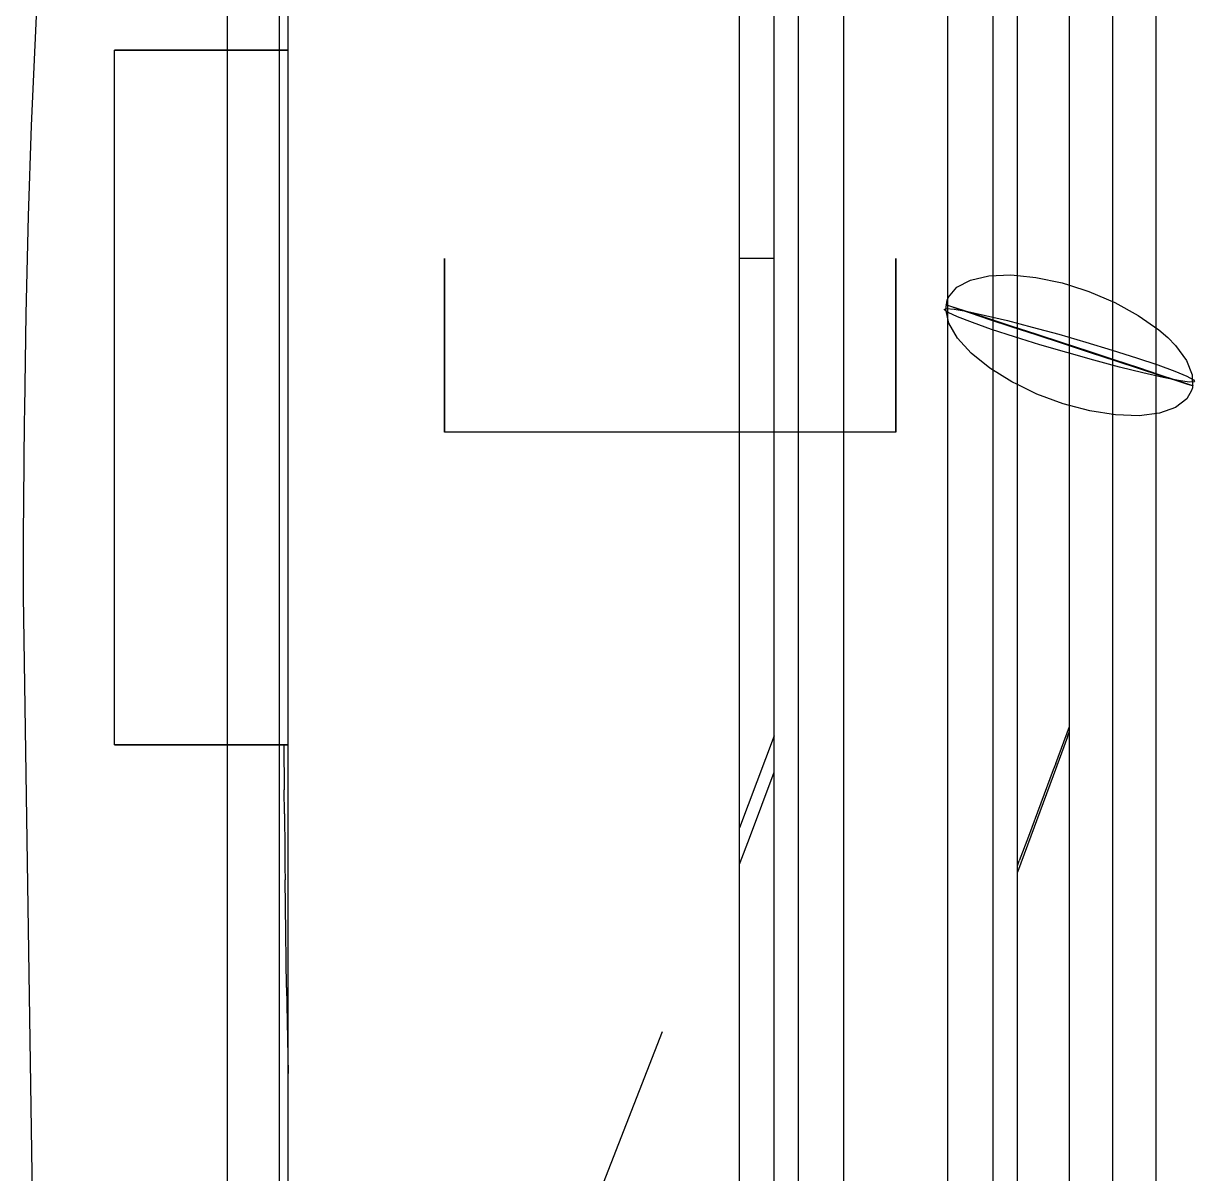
# Model space of a CAD drawing. Header units: millimetres. Extents: x -808 to -5, y -418 to 283.
# Drawn here: x -750.69 to -743.27, y 38.84 to 46.12 of the extents above; entities that cross this region are included whole.
import ezdxf

# ---------------------------------------------------------------- set-up
doc = ezdxf.new("R2010")
doc.units = ezdxf.units.MM
doc.layers.add('HIDDEN', color=8, linetype='Continuous')
doc.layers.add('VISIBLE', color=7, linetype='Continuous')

msp = doc.modelspace()

# ---------------------------------------------------------------- linework, layer by layer
at = {"layer": 'HIDDEN'}
for points in [[(-744.0661, 31.32), (-744.0661, 56.84)], [(-744.0661, 31.32), (-744.0661, 56.84)], [(-744.0661, 31.32), (-744.0661, 56.84)], [(-743.7911, 31.65), (-743.7911, 56.51)], [(-743.7911, 31.65), (-743.7911, 56.51)], [(-743.7911, 31.65), (-743.7911, 56.51)], [(-743.7911, 31.65), (-743.7911, 56.51)], [(-745.9361, 31.1), (-745.9361, 56.4)], [(-745.9361, 31.1), (-745.9361, 56.4)], [(-745.9361, 31.1), (-745.9361, 56.4)], [(-745.7821, 31.1), (-745.7821, 56.4)], [(-745.7821, 31.1), (-745.7821, 56.4)], [(-745.7821, 31.1), (-745.7821, 56.4)], [(-745.7821, 31.1), (-745.7821, 56.4)], [(-745.7821, 31.1), (-745.7821, 56.4)], [(-745.7821, 31.1), (-745.7821, 56.4)], [(-745.7821, 31.1), (-745.7821, 56.4)], [(-745.7821, 31.1), (-745.7821, 56.4)], [(-745.7821, 31.1), (-745.7821, 56.4)], [(-745.7821, 31.1), (-745.7821, 56.4)], [(-745.7821, 31.1), (-745.7821, 56.4)], [(-745.7821, 31.1), (-745.7821, 56.4)], [(-745.7821, 31.1), (-745.7821, 56.4)], [(-745.7821, 31.1), (-745.7821, 56.4)], [(-745.7821, 31.1), (-745.7821, 56.4)], [(-745.7821, 31.1), (-745.7821, 56.4)], [(-745.7821, 31.1), (-745.7821, 56.4)], [(-745.7821, 31.1), (-745.7821, 56.4)], [(-745.7821, 31.1), (-745.7821, 56.4)], [(-745.7821, 31.1), (-745.7821, 56.4)], [(-745.4961, 31.1), (-745.4961, 56.4)], [(-745.4961, 31.1), (-745.4961, 56.4)], [(-744.8361, 31.1), (-744.8361, 56.4)], [(-744.8361, 31.1), (-744.8361, 56.4)], [(-744.5501, 31.1), (-744.5501, 56.4)], [(-744.5501, 31.1), (-744.5501, 56.4)], [(-744.5501, 31.1), (-744.5501, 56.4)], [(-744.5501, 31.1), (-744.5501, 56.4)], [(-744.5501, 31.1), (-744.5501, 56.4)], [(-744.5501, 31.1), (-744.5501, 56.4)], [(-744.5501, 31.1), (-744.5501, 56.4)], [(-744.5501, 31.1), (-744.5501, 56.4)], [(-744.5501, 31.1), (-744.5501, 56.4)], [(-744.5501, 31.1), (-744.5501, 56.4)], [(-744.5501, 31.1), (-744.5501, 56.4)], [(-744.5501, 31.1), (-744.5501, 56.4)], [(-744.5501, 31.1), (-744.5501, 56.4)], [(-744.5501, 31.1), (-744.5501, 56.4)], [(-744.5501, 31.1), (-744.5501, 56.4)], [(-744.5501, 31.1), (-744.5501, 56.4)], [(-744.5501, 31.1), (-744.5501, 56.4)], [(-744.5501, 31.1), (-744.5501, 56.4)], [(-744.5501, 31.1), (-744.5501, 56.4)], [(-744.5501, 31.1), (-744.5501, 56.4)], [(-744.3961, 31.1), (-744.3961, 56.4)], [(-744.3961, 31.1), (-744.3961, 56.4)], [(-744.3961, 31.1), (-744.3961, 56.4)], [(-743.5161, 31.98), (-743.5161, 56.18)], [(-743.5161, 31.98), (-743.5161, 56.18)], [(-743.5161, 31.98), (-743.5161, 56.18)], [(-743.5161, 31.98), (-743.5161, 56.18)], [(-749.0161, 33.3), (-749.0161, 54.2)], [(-746.1561, 33.3), (-746.1561, 54.2)], [(-749.4011, 34.4), (-749.4011, 53.1)], [(-749.0711, 34.4), (-749.0711, 53.1)], [(-750.1001, 45.95), (-750.1161, 45.95)], [(-750.0531, 45.95), (-750.1001, 45.95)], [(-749.9778, 45.95), (-750.0531, 45.95)], [(-749.8785, 45.95), (-749.9778, 45.95)], [(-749.7611, 45.95), (-749.8785, 45.95)], [(-749.6324, 45.95), (-749.7611, 45.95)], [(-749.4998, 45.95), (-749.6324, 45.95)], [(-749.3711, 45.95), (-749.4998, 45.95)], [(-749.4011, 45.95), (-749.3711, 45.95)], [(-749.2537, 45.95), (-749.3711, 45.95)], [(-749.3711, 45.95), (-749.2537, 45.95)], [(-749.1544, 45.95), (-749.2537, 45.95)], [(-749.2537, 45.95), (-749.1544, 45.95)], [(-749.0791, 45.95), (-749.1544, 45.95)], [(-749.1544, 45.95), (-749.0791, 45.95)], [(-749.0321, 45.95), (-749.0791, 45.95)], [(-749.0791, 45.95), (-749.0711, 45.95)], [(-749.0161, 45.95), (-749.0321, 45.95)], [(-748.0261, 44.63), (-748.0261, 44.614)], [(-748.0261, 44.614), (-748.0261, 44.63)], [(-748.0261, 44.63), (-748.0261, 44.614)], [(-748.0261, 44.614), (-748.0261, 44.63)], [(-748.0261, 44.63), (-748.0261, 44.614)], [(-748.0261, 44.614), (-748.0261, 44.63)], [(-748.0261, 44.63), (-748.0261, 44.614)], [(-748.0261, 44.614), (-748.0261, 44.63)], [(-748.0261, 44.63), (-748.0261, 44.614)], [(-748.0261, 44.614), (-748.0261, 44.63)], [(-748.0261, 44.63), (-748.0261, 44.614)], [(-748.0261, 44.614), (-748.0261, 44.63)], [(-748.0261, 44.63), (-748.0261, 44.614)], [(-748.0261, 44.614), (-748.0261, 44.63)], [(-748.0261, 44.63), (-748.0261, 44.614)], [(-748.0261, 44.614), (-748.0261, 44.63)], [(-748.0261, 44.614), (-748.0261, 44.567)], [(-748.0261, 44.567), (-748.0261, 44.614)], [(-748.0261, 44.614), (-748.0261, 44.567)], [(-748.0261, 44.567), (-748.0261, 44.614)], [(-748.0261, 44.614), (-748.0261, 44.567)], [(-748.0261, 44.567), (-748.0261, 44.614)], [(-748.0261, 44.614), (-748.0261, 44.567)], [(-748.0261, 44.567), (-748.0261, 44.614)], [(-748.0261, 44.614), (-748.0261, 44.567)], [(-748.0261, 44.567), (-748.0261, 44.614)], [(-748.0261, 44.614), (-748.0261, 44.567)], [(-748.0261, 44.567), (-748.0261, 44.614)], [(-748.0261, 44.614), (-748.0261, 44.567)], [(-748.0261, 44.567), (-748.0261, 44.614)], [(-748.0261, 44.614), (-748.0261, 44.567)], [(-748.0261, 44.567), (-748.0261, 44.614)], [(-745.1661, 44.63), (-745.1661, 44.614)], [(-745.1661, 44.614), (-745.1661, 44.63)], [(-745.1661, 44.63), (-745.1661, 44.614)], [(-745.1661, 44.614), (-745.1661, 44.63)], [(-745.1661, 44.63), (-745.1661, 44.614)], [(-745.1661, 44.614), (-745.1661, 44.63)], [(-745.1661, 44.63), (-745.1661, 44.614)], [(-745.1661, 44.614), (-745.1661, 44.63)], [(-745.1661, 44.63), (-745.1661, 44.614)], [(-745.1661, 44.614), (-745.1661, 44.63)], [(-745.1661, 44.63), (-745.1661, 44.614)], [(-745.1661, 44.614), (-745.1661, 44.63)], [(-745.1661, 44.63), (-745.1661, 44.614)], [(-745.1661, 44.614), (-745.1661, 44.63)], [(-745.1661, 44.63), (-745.1661, 44.614)], [(-745.1661, 44.614), (-745.1661, 44.63)], [(-745.1661, 44.614), (-745.1661, 44.567)], [(-745.1661, 44.567), (-745.1661, 44.614)], [(-745.1661, 44.614), (-745.1661, 44.567)], [(-745.1661, 44.567), (-745.1661, 44.614)], [(-745.1661, 44.614), (-745.1661, 44.567)], [(-745.1661, 44.567), (-745.1661, 44.614)], [(-745.1661, 44.614), (-745.1661, 44.567)], [(-745.1661, 44.567), (-745.1661, 44.614)], [(-745.1661, 44.614), (-745.1661, 44.567)], [(-745.1661, 44.567), (-745.1661, 44.614)], [(-745.1661, 44.614), (-745.1661, 44.567)], [(-745.1661, 44.567), (-745.1661, 44.614)], [(-745.1661, 44.614), (-745.1661, 44.567)], [(-745.1661, 44.567), (-745.1661, 44.614)], [(-745.1661, 44.614), (-745.1661, 44.567)], [(-745.1661, 44.567), (-745.1661, 44.614)], [(-748.0261, 44.567), (-748.0261, 44.4917)], [(-748.0261, 44.4917), (-748.0261, 44.567)], [(-748.0261, 44.567), (-748.0261, 44.4917)], [(-748.0261, 44.4917), (-748.0261, 44.567)], [(-748.0261, 44.567), (-748.0261, 44.4917)], [(-748.0261, 44.4917), (-748.0261, 44.567)], [(-748.0261, 44.567), (-748.0261, 44.4917)], [(-748.0261, 44.4917), (-748.0261, 44.567)], [(-748.0261, 44.567), (-748.0261, 44.4917)], [(-748.0261, 44.4917), (-748.0261, 44.567)], [(-748.0261, 44.567), (-748.0261, 44.4917)], [(-748.0261, 44.4917), (-748.0261, 44.567)], [(-748.0261, 44.567), (-748.0261, 44.4917)], [(-748.0261, 44.4917), (-748.0261, 44.567)], [(-748.0261, 44.567), (-748.0261, 44.4917)], [(-748.0261, 44.4917), (-748.0261, 44.567)], [(-745.1661, 44.567), (-745.1661, 44.4917)], [(-745.1661, 44.4917), (-745.1661, 44.567)], [(-745.1661, 44.567), (-745.1661, 44.4917)], [(-745.1661, 44.4917), (-745.1661, 44.567)], [(-745.1661, 44.567), (-745.1661, 44.4917)], [(-745.1661, 44.4917), (-745.1661, 44.567)], [(-745.1661, 44.567), (-745.1661, 44.4917)], [(-745.1661, 44.4917), (-745.1661, 44.567)], [(-745.1661, 44.567), (-745.1661, 44.4917)], [(-745.1661, 44.4917), (-745.1661, 44.567)], [(-745.1661, 44.567), (-745.1661, 44.4917)], [(-745.1661, 44.4917), (-745.1661, 44.567)], [(-745.1661, 44.567), (-745.1661, 44.4917)], [(-745.1661, 44.4917), (-745.1661, 44.567)], [(-745.1661, 44.567), (-745.1661, 44.4917)], [(-745.1661, 44.4917), (-745.1661, 44.567)], [(-744.5764, 44.5198), (-744.4367, 44.5257)], [(-744.4367, 44.5257), (-744.3961, 44.5218)], [(-748.0261, 44.4917), (-748.0261, 44.3924)], [(-748.0261, 44.3924), (-748.0261, 44.4917)], [(-748.0261, 44.4917), (-748.0261, 44.3924)], [(-748.0261, 44.3924), (-748.0261, 44.4917)], [(-748.0261, 44.4917), (-748.0261, 44.3924)], [(-748.0261, 44.3924), (-748.0261, 44.4917)], [(-748.0261, 44.4917), (-748.0261, 44.3924)], [(-748.0261, 44.3924), (-748.0261, 44.4917)], [(-748.0261, 44.4917), (-748.0261, 44.3924)], [(-748.0261, 44.3924), (-748.0261, 44.4917)], [(-748.0261, 44.4917), (-748.0261, 44.3924)], [(-748.0261, 44.3924), (-748.0261, 44.4917)], [(-748.0261, 44.4917), (-748.0261, 44.3924)], [(-748.0261, 44.3924), (-748.0261, 44.4917)], [(-748.0261, 44.4917), (-748.0261, 44.3924)], [(-748.0261, 44.3924), (-748.0261, 44.4917)], [(-745.1661, 44.4917), (-745.1661, 44.3924)], [(-745.1661, 44.3924), (-745.1661, 44.4917)], [(-745.1661, 44.4917), (-745.1661, 44.3924)], [(-745.1661, 44.3924), (-745.1661, 44.4917)], [(-745.1661, 44.4917), (-745.1661, 44.3924)], [(-745.1661, 44.3924), (-745.1661, 44.4917)], [(-745.1661, 44.4917), (-745.1661, 44.3924)], [(-745.1661, 44.3924), (-745.1661, 44.4917)], [(-745.1661, 44.4917), (-745.1661, 44.3924)], [(-745.1661, 44.3924), (-745.1661, 44.4917)], [(-745.1661, 44.4917), (-745.1661, 44.3924)], [(-745.1661, 44.3924), (-745.1661, 44.4917)], [(-745.1661, 44.4917), (-745.1661, 44.3924)], [(-745.1661, 44.3924), (-745.1661, 44.4917)], [(-745.1661, 44.4917), (-745.1661, 44.3924)], [(-745.1661, 44.3924), (-745.1661, 44.4917)], [(-744.7786, 44.4478), (-744.6922, 44.4934)], [(-744.6922, 44.4934), (-744.5764, 44.5198)], [(-744.0661, 44.4608), (-743.943, 44.4217)], [(-748.0261, 44.3924), (-748.0261, 44.275)], [(-748.0261, 44.275), (-748.0261, 44.3924)], [(-748.0261, 44.3924), (-748.0261, 44.275)], [(-748.0261, 44.275), (-748.0261, 44.3924)], [(-748.0261, 44.3924), (-748.0261, 44.275)], [(-748.0261, 44.275), (-748.0261, 44.3924)], [(-748.0261, 44.3924), (-748.0261, 44.275)], [(-748.0261, 44.275), (-748.0261, 44.3924)], [(-748.0261, 44.3924), (-748.0261, 44.275)], [(-748.0261, 44.275), (-748.0261, 44.3924)], [(-748.0261, 44.3924), (-748.0261, 44.275)], [(-748.0261, 44.275), (-748.0261, 44.3924)], [(-748.0261, 44.3924), (-748.0261, 44.275)], [(-748.0261, 44.275), (-748.0261, 44.3924)], [(-748.0261, 44.3924), (-748.0261, 44.275)], [(-748.0261, 44.275), (-748.0261, 44.3924)], [(-745.1661, 44.3924), (-745.1661, 44.275)], [(-745.1661, 44.275), (-745.1661, 44.3924)], [(-745.1661, 44.3924), (-745.1661, 44.275)], [(-745.1661, 44.275), (-745.1661, 44.3924)], [(-745.1661, 44.3924), (-745.1661, 44.275)], [(-745.1661, 44.275), (-745.1661, 44.3924)], [(-745.1661, 44.3924), (-745.1661, 44.275)], [(-745.1661, 44.275), (-745.1661, 44.3924)], [(-745.1661, 44.3924), (-745.1661, 44.275)], [(-745.1661, 44.275), (-745.1661, 44.3924)], [(-745.1661, 44.3924), (-745.1661, 44.275)], [(-745.1661, 44.275), (-745.1661, 44.3924)], [(-745.1661, 44.3924), (-745.1661, 44.275)], [(-745.1661, 44.275), (-745.1661, 44.3924)], [(-745.1661, 44.3924), (-745.1661, 44.275)], [(-745.1661, 44.275), (-745.1661, 44.3924)], [(-744.84, 44.3659), (-744.8318, 44.3849)], [(-744.8318, 44.3849), (-744.7786, 44.4478)], [(-743.943, 44.4217), (-743.7795, 44.352)], [(-744.859, 44.3081), (-744.8457, 44.3125)], [(-744.8587, 44.3053), (-744.859, 44.3081)], [(-744.8346, 44.2875), (-744.8587, 44.3053)], [(-744.8451, 44.3352), (-744.85, 44.3372)], [(-744.85, 44.3372), (-744.8322, 44.332)], [(-744.85, 44.3372), (-744.85, 44.3372)], [(-744.8493, 44.3079), (-744.84, 44.3659)], [(-744.8303, 44.2202), (-744.8493, 44.3079)], [(-744.8457, 44.3125), (-744.7967, 44.309)], [(-744.8303, 44.33), (-744.8451, 44.3352)], [(-744.8322, 44.332), (-744.7791, 44.3152)], [(-744.7753, 44.3113), (-744.8303, 44.33)], [(-744.7967, 44.309), (-744.7576, 44.3029)], [(-744.7791, 44.3152), (-744.6925, 44.2874)], [(-744.6871, 44.2818), (-744.7753, 44.3113)], [(-744.7576, 44.3029), (-744.7101, 44.2941)], [(-743.7795, 44.352), (-743.6297, 44.2697)], [(-748.0261, 44.275), (-748.0261, 44.1463)], [(-748.0261, 44.1463), (-748.0261, 44.275)], [(-748.0261, 44.275), (-748.0261, 44.1463)], [(-748.0261, 44.1463), (-748.0261, 44.275)], [(-748.0261, 44.275), (-748.0261, 44.1463)], [(-748.0261, 44.1463), (-748.0261, 44.275)], [(-748.0261, 44.275), (-748.0261, 44.1463)], [(-748.0261, 44.1463), (-748.0261, 44.275)], [(-748.0261, 44.275), (-748.0261, 44.1463)], [(-748.0261, 44.1463), (-748.0261, 44.275)], [(-748.0261, 44.275), (-748.0261, 44.1463)], [(-748.0261, 44.1463), (-748.0261, 44.275)], [(-748.0261, 44.275), (-748.0261, 44.1463)], [(-748.0261, 44.1463), (-748.0261, 44.275)], [(-748.0261, 44.275), (-748.0261, 44.1463)], [(-748.0261, 44.1463), (-748.0261, 44.275)], [(-745.1661, 44.275), (-745.1661, 44.1463)], [(-745.1661, 44.1463), (-745.1661, 44.275)], [(-745.1661, 44.275), (-745.1661, 44.1463)], [(-745.1661, 44.1463), (-745.1661, 44.275)], [(-745.1661, 44.275), (-745.1661, 44.1463)], [(-745.1661, 44.1463), (-745.1661, 44.275)], [(-745.1661, 44.275), (-745.1661, 44.1463)], [(-745.1661, 44.1463), (-745.1661, 44.275)], [(-745.1661, 44.275), (-745.1661, 44.1463)], [(-745.1661, 44.1463), (-745.1661, 44.275)], [(-745.1661, 44.275), (-745.1661, 44.1463)], [(-745.1661, 44.1463), (-745.1661, 44.275)], [(-745.1661, 44.275), (-745.1661, 44.1463)], [(-745.1661, 44.1463), (-745.1661, 44.275)], [(-745.1661, 44.275), (-745.1661, 44.1463)], [(-745.1661, 44.1463), (-745.1661, 44.275)], [(-744.7745, 44.26), (-744.8346, 44.2875)], [(-744.6812, 44.224), (-744.7745, 44.26)], [(-744.7101, 44.2941), (-744.5971, 44.2698)], [(-744.6925, 44.2874), (-744.5764, 44.2499)], [(-744.5697, 44.2427), (-744.6871, 44.2818)], [(-744.5971, 44.2698), (-744.4588, 44.2366)], [(-744.5764, 44.2499), (-744.4364, 44.2043)], [(-744.4286, 44.196), (-744.5697, 44.2427)], [(-744.4588, 44.2366), (-744.3018, 44.196)], [(-743.6297, 44.2697), (-743.5007, 44.179)], [(-744.7757, 44.126), (-744.8303, 44.2202)], [(-744.5591, 44.1813), (-744.6812, 44.224)], [(-744.414, 44.1339), (-744.5591, 44.1813)], [(-744.4364, 44.2043), (-744.279, 44.1529)], [(-744.2704, 44.1439), (-744.4286, 44.196)], [(-744.3018, 44.196), (-744.1334, 44.1499)], [(-744.279, 44.1529), (-744.1117, 44.0982)], [(-743.5007, 44.179), (-743.4436, 44.1297)], [(-748.0261, 44.1463), (-748.0261, 44.0137)], [(-748.0261, 44.0137), (-748.0261, 44.1463)], [(-748.0261, 44.1463), (-748.0261, 44.0137)], [(-748.0261, 44.0137), (-748.0261, 44.1463)], [(-748.0261, 44.1463), (-748.0261, 44.0137)], [(-748.0261, 44.0137), (-748.0261, 44.1463)], [(-748.0261, 44.1463), (-748.0261, 44.0137)], [(-748.0261, 44.0137), (-748.0261, 44.1463)], [(-748.0261, 44.1463), (-748.0261, 44.0137)], [(-748.0261, 44.0137), (-748.0261, 44.1463)], [(-748.0261, 44.1463), (-748.0261, 44.0137)], [(-748.0261, 44.0137), (-748.0261, 44.1463)], [(-748.0261, 44.1463), (-748.0261, 44.0137)], [(-748.0261, 44.0137), (-748.0261, 44.1463)], [(-748.0261, 44.1463), (-748.0261, 44.0137)], [(-748.0261, 44.0137), (-748.0261, 44.1463)], [(-745.1661, 44.1463), (-745.1661, 44.0137)], [(-745.1661, 44.0137), (-745.1661, 44.1463)], [(-745.1661, 44.1463), (-745.1661, 44.0137)], [(-745.1661, 44.0137), (-745.1661, 44.1463)], [(-745.1661, 44.1463), (-745.1661, 44.0137)], [(-745.1661, 44.0137), (-745.1661, 44.1463)], [(-745.1661, 44.1463), (-745.1661, 44.0137)], [(-745.1661, 44.0137), (-745.1661, 44.1463)], [(-745.1661, 44.1463), (-745.1661, 44.0137)], [(-745.1661, 44.0137), (-745.1661, 44.1463)], [(-745.1661, 44.1463), (-745.1661, 44.0137)], [(-745.1661, 44.0137), (-745.1661, 44.1463)], [(-745.1661, 44.1463), (-745.1661, 44.0137)], [(-745.1661, 44.0137), (-745.1661, 44.1463)], [(-745.1661, 44.1463), (-745.1661, 44.0137)], [(-745.1661, 44.0137), (-745.1661, 44.1463)], [(-744.6879, 44.0297), (-744.7757, 44.126)], [(-744.2527, 44.084), (-744.414, 44.1339)], [(-744.1028, 44.0888), (-744.2704, 44.1439)], [(-744.0828, 44.034), (-744.2527, 44.084)], [(-744.1334, 44.1499), (-743.9617, 44.1005)], [(-744.1117, 44.0982), (-743.9423, 44.0426)], [(-743.9336, 44.0334), (-744.1028, 44.0888)], [(-743.9617, 44.1005), (-743.795, 44.0501)], [(-743.4436, 44.1297), (-743.3946, 44.08)], [(-743.3946, 44.08), (-743.3243, 43.9852)], [(-748.0261, 44.0137), (-748.0261, 43.885)], [(-748.0261, 43.885), (-748.0261, 44.0137)], [(-748.0261, 44.0137), (-748.0261, 43.885)], [(-748.0261, 43.885), (-748.0261, 44.0137)], [(-748.0261, 44.0137), (-748.0261, 43.885)], [(-748.0261, 43.885), (-748.0261, 44.0137)], [(-748.0261, 44.0137), (-748.0261, 43.885)], [(-748.0261, 43.885), (-748.0261, 44.0137)], [(-748.0261, 44.0137), (-748.0261, 43.885)], [(-748.0261, 43.885), (-748.0261, 44.0137)], [(-748.0261, 44.0137), (-748.0261, 43.885)], [(-748.0261, 43.885), (-748.0261, 44.0137)], [(-748.0261, 44.0137), (-748.0261, 43.885)], [(-748.0261, 43.885), (-748.0261, 44.0137)], [(-748.0261, 44.0137), (-748.0261, 43.885)], [(-748.0261, 43.885), (-748.0261, 44.0137)], [(-745.1661, 44.0137), (-745.1661, 43.885)], [(-745.1661, 43.885), (-745.1661, 44.0137)], [(-745.1661, 44.0137), (-745.1661, 43.885)], [(-745.1661, 43.885), (-745.1661, 44.0137)], [(-745.1661, 44.0137), (-745.1661, 43.885)], [(-745.1661, 43.885), (-745.1661, 44.0137)], [(-745.1661, 44.0137), (-745.1661, 43.885)], [(-745.1661, 43.885), (-745.1661, 44.0137)], [(-745.1661, 44.0137), (-745.1661, 43.885)], [(-745.1661, 43.885), (-745.1661, 44.0137)], [(-745.1661, 44.0137), (-745.1661, 43.885)], [(-745.1661, 43.885), (-745.1661, 44.0137)], [(-745.1661, 44.0137), (-745.1661, 43.885)], [(-745.1661, 43.885), (-745.1661, 44.0137)], [(-745.1661, 44.0137), (-745.1661, 43.885)], [(-745.1661, 43.885), (-745.1661, 44.0137)], [(-744.5712, 43.9357), (-744.6879, 44.0297)], [(-743.9122, 43.9861), (-744.0828, 44.034)], [(-743.9423, 44.0426), (-743.7789, 43.9888)], [(-743.7707, 43.9801), (-743.9336, 44.0334)], [(-743.795, 44.0501), (-743.641, 44.0012)], [(-744.431, 43.8484), (-744.5712, 43.9357)], [(-743.7488, 43.9425), (-743.9122, 43.9861)], [(-743.7789, 43.9888), (-743.629, 43.9393)], [(-743.6216, 43.9315), (-743.7707, 43.9801)], [(-743.6002, 43.9054), (-743.7488, 43.9425)], [(-743.641, 44.0012), (-743.507, 43.9559)], [(-743.629, 43.9393), (-743.4994, 43.8963)], [(-743.4934, 43.8899), (-743.6216, 43.9315)], [(-743.507, 43.9559), (-743.3992, 43.9165)], [(-743.3243, 43.9852), (-743.2877, 43.8942)], [(-748.0261, 43.885), (-748.0261, 43.7676)], [(-748.0261, 43.7676), (-748.0261, 43.885)], [(-748.0261, 43.885), (-748.0261, 43.7676)], [(-748.0261, 43.7676), (-748.0261, 43.885)], [(-748.0261, 43.885), (-748.0261, 43.7676)], [(-748.0261, 43.7676), (-748.0261, 43.885)], [(-748.0261, 43.885), (-748.0261, 43.7676)], [(-748.0261, 43.7676), (-748.0261, 43.885)], [(-748.0261, 43.885), (-748.0261, 43.7676)], [(-748.0261, 43.7676), (-748.0261, 43.885)], [(-748.0261, 43.885), (-748.0261, 43.7676)], [(-748.0261, 43.7676), (-748.0261, 43.885)], [(-748.0261, 43.885), (-748.0261, 43.7676)], [(-748.0261, 43.7676), (-748.0261, 43.885)], [(-748.0261, 43.885), (-748.0261, 43.7676)], [(-748.0261, 43.7676), (-748.0261, 43.885)], [(-745.1661, 43.885), (-745.1661, 43.7676)], [(-745.1661, 43.7676), (-745.1661, 43.885)], [(-745.1661, 43.885), (-745.1661, 43.7676)], [(-745.1661, 43.7676), (-745.1661, 43.885)], [(-745.1661, 43.885), (-745.1661, 43.7676)], [(-745.1661, 43.7676), (-745.1661, 43.885)], [(-745.1661, 43.885), (-745.1661, 43.7676)], [(-745.1661, 43.7676), (-745.1661, 43.885)], [(-745.1661, 43.885), (-745.1661, 43.7676)], [(-745.1661, 43.7676), (-745.1661, 43.885)], [(-745.1661, 43.885), (-745.1661, 43.7676)], [(-745.1661, 43.7676), (-745.1661, 43.885)], [(-745.1661, 43.885), (-745.1661, 43.7676)], [(-745.1661, 43.7676), (-745.1661, 43.885)], [(-745.1661, 43.885), (-745.1661, 43.7676)], [(-745.1661, 43.7676), (-745.1661, 43.885)], [(-743.4733, 43.8765), (-743.6002, 43.9054)], [(-743.4994, 43.8963), (-743.3964, 43.862)], [(-743.3918, 43.8571), (-743.4934, 43.8899)], [(-743.3741, 43.857), (-743.4733, 43.8765)], [(-743.3992, 43.9165), (-743.3226, 43.8848)], [(-743.3964, 43.862), (-743.3246, 43.8378)], [(-743.3217, 43.8348), (-743.3918, 43.8571)], [(-743.3071, 43.8479), (-743.3741, 43.857)], [(-743.3226, 43.8848), (-743.2807, 43.8621)], [(-743.2877, 43.8942), (-743.2872, 43.8114)], [(-743.2807, 43.8621), (-743.2733, 43.852)], [(-744.3961, 43.8315), (-744.431, 43.8484)], [(-743.3246, 43.8378), (-743.2873, 43.8249)], [(-743.2923, 43.794), (-743.3232, 43.7411)], [(-743.2863, 43.8238), (-743.3217, 43.8348)], [(-743.2755, 43.8497), (-743.3071, 43.8479)], [(-743.2872, 43.8114), (-743.2923, 43.794)], [(-743.2873, 43.8249), (-743.2822, 43.8228)], [(-743.2822, 43.8228), (-743.2863, 43.8238)], [(-743.2733, 43.852), (-743.2755, 43.8497)], [(-748.0261, 43.7676), (-748.0261, 43.6683)], [(-748.0261, 43.6683), (-748.0261, 43.7676)], [(-748.0261, 43.7676), (-748.0261, 43.6683)], [(-748.0261, 43.6683), (-748.0261, 43.7676)], [(-748.0261, 43.7676), (-748.0261, 43.6683)], [(-748.0261, 43.6683), (-748.0261, 43.7676)], [(-748.0261, 43.7676), (-748.0261, 43.6683)], [(-748.0261, 43.6683), (-748.0261, 43.7676)], [(-748.0261, 43.7676), (-748.0261, 43.6683)], [(-748.0261, 43.6683), (-748.0261, 43.7676)], [(-748.0261, 43.7676), (-748.0261, 43.6683)], [(-748.0261, 43.6683), (-748.0261, 43.7676)], [(-748.0261, 43.7676), (-748.0261, 43.6683)], [(-748.0261, 43.6683), (-748.0261, 43.7676)], [(-748.0261, 43.7676), (-748.0261, 43.6683)], [(-748.0261, 43.6683), (-748.0261, 43.7676)], [(-745.1661, 43.7676), (-745.1661, 43.6683)], [(-745.1661, 43.6683), (-745.1661, 43.7676)], [(-745.1661, 43.7676), (-745.1661, 43.6683)], [(-745.1661, 43.6683), (-745.1661, 43.7676)], [(-745.1661, 43.7676), (-745.1661, 43.6683)], [(-745.1661, 43.6683), (-745.1661, 43.7676)], [(-745.1661, 43.7676), (-745.1661, 43.6683)], [(-745.1661, 43.6683), (-745.1661, 43.7676)], [(-745.1661, 43.7676), (-745.1661, 43.6683)], [(-745.1661, 43.6683), (-745.1661, 43.7676)], [(-745.1661, 43.7676), (-745.1661, 43.6683)], [(-745.1661, 43.6683), (-745.1661, 43.7676)], [(-745.1661, 43.7676), (-745.1661, 43.6683)], [(-745.1661, 43.6683), (-745.1661, 43.7676)], [(-745.1661, 43.7676), (-745.1661, 43.6683)], [(-745.1661, 43.6683), (-745.1661, 43.7676)], [(-743.3232, 43.7411), (-743.394, 43.6865)], [(-748.0261, 43.6683), (-748.0261, 43.593)], [(-748.0261, 43.593), (-748.0261, 43.6683)], [(-748.0261, 43.6683), (-748.0261, 43.593)], [(-748.0261, 43.593), (-748.0261, 43.6683)], [(-748.0261, 43.6683), (-748.0261, 43.593)], [(-748.0261, 43.593), (-748.0261, 43.6683)], [(-748.0261, 43.6683), (-748.0261, 43.593)], [(-748.0261, 43.593), (-748.0261, 43.6683)], [(-748.0261, 43.6683), (-748.0261, 43.593)], [(-748.0261, 43.593), (-748.0261, 43.6683)], [(-748.0261, 43.6683), (-748.0261, 43.593)], [(-748.0261, 43.593), (-748.0261, 43.6683)], [(-748.0261, 43.6683), (-748.0261, 43.593)], [(-748.0261, 43.593), (-748.0261, 43.6683)], [(-748.0261, 43.6683), (-748.0261, 43.593)], [(-748.0261, 43.593), (-748.0261, 43.6683)], [(-745.1661, 43.6683), (-745.1661, 43.593)], [(-745.1661, 43.593), (-745.1661, 43.6683)], [(-745.1661, 43.6683), (-745.1661, 43.593)], [(-745.1661, 43.593), (-745.1661, 43.6683)], [(-745.1661, 43.6683), (-745.1661, 43.593)], [(-745.1661, 43.593), (-745.1661, 43.6683)], [(-745.1661, 43.6683), (-745.1661, 43.593)], [(-745.1661, 43.593), (-745.1661, 43.6683)], [(-745.1661, 43.6683), (-745.1661, 43.593)], [(-745.1661, 43.593), (-745.1661, 43.6683)], [(-745.1661, 43.6683), (-745.1661, 43.593)], [(-745.1661, 43.593), (-745.1661, 43.6683)], [(-745.1661, 43.6683), (-745.1661, 43.593)], [(-745.1661, 43.593), (-745.1661, 43.6683)], [(-745.1661, 43.6683), (-745.1661, 43.593)], [(-745.1661, 43.593), (-745.1661, 43.6683)], [(-743.9378, 43.665), (-744.0661, 43.6991)], [(-743.7747, 43.6395), (-743.9378, 43.665)], [(-743.6252, 43.6345), (-743.7747, 43.6395)], [(-743.4963, 43.6505), (-743.6252, 43.6345)], [(-743.394, 43.6865), (-743.4963, 43.6505)], [(-748.0261, 43.593), (-748.0261, 43.546)], [(-748.0261, 43.546), (-748.0261, 43.593)], [(-748.0261, 43.593), (-748.0261, 43.546)], [(-748.0261, 43.546), (-748.0261, 43.593)], [(-748.0261, 43.593), (-748.0261, 43.546)], [(-748.0261, 43.546), (-748.0261, 43.593)], [(-748.0261, 43.593), (-748.0261, 43.546)], [(-748.0261, 43.546), (-748.0261, 43.593)], [(-748.0261, 43.593), (-748.0261, 43.546)], [(-748.0261, 43.546), (-748.0261, 43.593)], [(-748.0261, 43.593), (-748.0261, 43.546)], [(-748.0261, 43.546), (-748.0261, 43.593)], [(-748.0261, 43.593), (-748.0261, 43.546)], [(-748.0261, 43.546), (-748.0261, 43.593)], [(-748.0261, 43.593), (-748.0261, 43.546)], [(-748.0261, 43.546), (-748.0261, 43.593)], [(-745.1661, 43.593), (-745.1661, 43.546)], [(-745.1661, 43.546), (-745.1661, 43.593)], [(-745.1661, 43.593), (-745.1661, 43.546)], [(-745.1661, 43.546), (-745.1661, 43.593)], [(-745.1661, 43.593), (-745.1661, 43.546)], [(-745.1661, 43.546), (-745.1661, 43.593)], [(-745.1661, 43.593), (-745.1661, 43.546)], [(-745.1661, 43.546), (-745.1661, 43.593)], [(-745.1661, 43.593), (-745.1661, 43.546)], [(-745.1661, 43.546), (-745.1661, 43.593)], [(-745.1661, 43.593), (-745.1661, 43.546)], [(-745.1661, 43.546), (-745.1661, 43.593)], [(-745.1661, 43.593), (-745.1661, 43.546)], [(-745.1661, 43.546), (-745.1661, 43.593)], [(-745.1661, 43.593), (-745.1661, 43.546)], [(-745.1661, 43.546), (-745.1661, 43.593)], [(-748.0261, 43.546), (-748.0261, 43.53)], [(-748.0261, 43.53), (-748.0261, 43.546)], [(-748.0261, 43.546), (-748.0261, 43.53)], [(-748.0261, 43.53), (-748.0261, 43.546)], [(-748.0261, 43.546), (-748.0261, 43.53)], [(-748.0261, 43.53), (-748.0261, 43.546)], [(-748.0261, 43.546), (-748.0261, 43.53)], [(-748.0261, 43.53), (-748.0261, 43.546)], [(-748.0261, 43.546), (-748.0261, 43.53)], [(-748.0261, 43.53), (-748.0261, 43.546)], [(-748.0261, 43.546), (-748.0261, 43.53)], [(-748.0261, 43.53), (-748.0261, 43.546)], [(-748.0261, 43.546), (-748.0261, 43.53)], [(-748.0261, 43.53), (-748.0261, 43.546)], [(-748.0261, 43.546), (-748.0261, 43.53)], [(-748.0261, 43.53), (-748.0261, 43.546)], [(-745.1661, 43.53), (-748.0261, 43.53)], [(-745.1661, 43.53), (-748.0261, 43.53)], [(-745.1661, 43.53), (-748.0261, 43.53)], [(-745.1661, 43.53), (-748.0261, 43.53)], [(-745.1661, 43.53), (-748.0261, 43.53)], [(-745.1661, 43.53), (-748.0261, 43.53)], [(-745.1661, 43.53), (-748.0261, 43.53)], [(-746.1561, 43.53), (-748.0261, 43.53)], [(-745.1661, 43.53), (-745.9361, 43.53)], [(-745.1661, 43.546), (-745.1661, 43.53)], [(-745.1661, 43.53), (-745.1661, 43.546)], [(-745.1661, 43.546), (-745.1661, 43.53)], [(-745.1661, 43.53), (-745.1661, 43.546)], [(-745.1661, 43.546), (-745.1661, 43.53)], [(-745.1661, 43.53), (-745.1661, 43.546)], [(-745.1661, 43.546), (-745.1661, 43.53)], [(-745.1661, 43.53), (-745.1661, 43.546)], [(-745.1661, 43.546), (-745.1661, 43.53)], [(-745.1661, 43.53), (-745.1661, 43.546)], [(-745.1661, 43.546), (-745.1661, 43.53)], [(-745.1661, 43.53), (-745.1661, 43.546)], [(-745.1661, 43.546), (-745.1661, 43.53)], [(-745.1661, 43.53), (-745.1661, 43.546)], [(-745.1661, 43.546), (-745.1661, 43.53)], [(-745.1661, 43.53), (-745.1661, 43.546)], [(-750.1001, 41.55), (-750.1161, 41.55)], [(-750.0531, 41.55), (-750.1001, 41.55)], [(-749.9778, 41.55), (-750.0531, 41.55)], [(-749.8785, 41.55), (-749.9778, 41.55)], [(-749.7611, 41.55), (-749.8785, 41.55)], [(-749.6324, 41.55), (-749.7611, 41.55)], [(-749.4998, 41.55), (-749.6324, 41.55)], [(-749.3711, 41.55), (-749.4998, 41.55)], [(-749.4011, 41.55), (-749.3711, 41.55)], [(-749.2537, 41.55), (-749.3711, 41.55)], [(-749.3711, 41.55), (-749.2537, 41.55)], [(-749.1544, 41.55), (-749.2537, 41.55)], [(-749.2537, 41.55), (-749.1544, 41.55)], [(-749.0791, 41.55), (-749.1544, 41.55)], [(-749.1544, 41.55), (-749.0791, 41.55)], [(-749.0321, 41.55), (-749.0791, 41.55)], [(-749.0791, 41.55), (-749.0711, 41.55)], [(-749.0161, 41.55), (-749.0321, 41.55)], [(-748.4493, 35.1045), (-746.6443, 39.7338)]]:
    msp.add_lwpolyline(points, dxfattribs=at)
at = {"layer": 'VISIBLE'}
for points in [[(-744.0661, 31.32), (-744.0661, 56.84)], [(-745.9361, 31.1), (-745.9361, 56.4)], [(-744.3961, 31.1), (-744.3961, 56.4)], [(-749.0161, 33.3), (-749.0161, 54.2)], [(-746.1561, 33.3), (-746.1561, 54.2)], [(-749.4011, 34.4), (-749.4011, 53.1)], [(-749.0711, 34.4), (-749.0711, 53.1)], [(-750.6431, 45.4717), (-750.596, 46.4918)], [(-750.1161, 41.55), (-750.1161, 45.95)], [(-750.1161, 45.95), (-750.1001, 45.95)], [(-750.1001, 45.95), (-750.0531, 45.95)], [(-750.0531, 45.95), (-749.9778, 45.95)], [(-749.9778, 45.95), (-749.8785, 45.95)], [(-749.8785, 45.95), (-749.7611, 45.95)], [(-749.7611, 45.95), (-749.6324, 45.95)], [(-749.6324, 45.95), (-749.4998, 45.95)], [(-749.4998, 45.95), (-749.4011, 45.95)], [(-749.0711, 45.95), (-749.0321, 45.95)], [(-749.0321, 45.95), (-749.0161, 45.95)], [(-750.6611, 44.8988), (-750.6431, 45.4717)], [(-750.6754, 44.279), (-750.6611, 44.8988)], [(-745.9361, 44.63), (-746.1561, 44.63)], [(-744.3961, 44.5218), (-744.2796, 44.5107)], [(-744.2796, 44.5107), (-744.1124, 44.4755)], [(-744.1124, 44.4755), (-744.0661, 44.4608)], [(-750.6851, 43.6761), (-750.6754, 44.279)], [(-744.2737, 43.772), (-744.3961, 43.8315)], [(-744.1067, 43.7098), (-744.2737, 43.772)], [(-744.0661, 43.6991), (-744.1067, 43.7098)], [(-750.6861, 43.5966), (-750.6851, 43.6761)], [(-750.6909, 43.0913), (-750.6861, 43.5966)], [(-745.9361, 43.53), (-746.1561, 43.53)], [(-750.6922, 42.8818), (-750.6909, 43.0913)], [(-750.6936, 42.4938), (-750.6922, 42.8818)], [(-750.6172, 37.4305), (-750.6936, 42.4938)], [(-744.1533, 41.4321), (-744.0661, 41.6667)], [(-744.0787, 41.6015), (-744.0661, 41.6358)], [(-745.9361, 41.6068), (-746.1561, 41.0253)], [(-744.0787, 41.6015), (-744.17, 41.3534)], [(-750.1161, 41.55), (-750.1001, 41.55)], [(-750.1001, 41.55), (-750.0531, 41.55)], [(-750.0531, 41.55), (-749.9778, 41.55)], [(-749.9778, 41.55), (-749.8785, 41.55)], [(-749.8785, 41.55), (-749.7611, 41.55)], [(-749.7611, 41.55), (-749.6324, 41.55)], [(-749.6324, 41.55), (-749.4998, 41.55)], [(-749.4998, 41.55), (-749.4011, 41.55)], [(-749.0711, 41.55), (-749.0321, 41.55)], [(-749.0429, 41.55), (-749.0413, 41.2643)], [(-749.0321, 41.55), (-749.0161, 41.55)], [(-744.1533, 41.4321), (-744.1683, 41.3919)], [(-746.0935, 40.9591), (-745.9361, 41.3779)], [(-744.17, 41.3534), (-744.3961, 40.7443)], [(-744.1683, 41.3919), (-744.3265, 40.9697)], [(-749.04, 41.1124), (-749.0413, 41.2643)], [(-749.04, 41.1124), (-749.0378, 40.886)], [(-744.3265, 40.9697), (-744.3841, 40.8164)], [(-746.1521, 40.804), (-746.0935, 40.9591)], [(-749.0378, 40.886), (-749.0366, 40.7751)], [(-744.3961, 40.7845), (-744.3841, 40.8164)], [(-749.0366, 40.7751), (-749.0357, 40.6947)], [(-746.1561, 40.7935), (-746.1521, 40.804)], [(-749.0337, 40.5295), (-749.0357, 40.6947)], [(-749.0263, 40.013), (-749.0337, 40.5295)], [(-749.0263, 40.013), (-749.0161, 39.4681)]]:
    msp.add_lwpolyline(points, dxfattribs=at)

doc.saveas('drawing.dxf')
